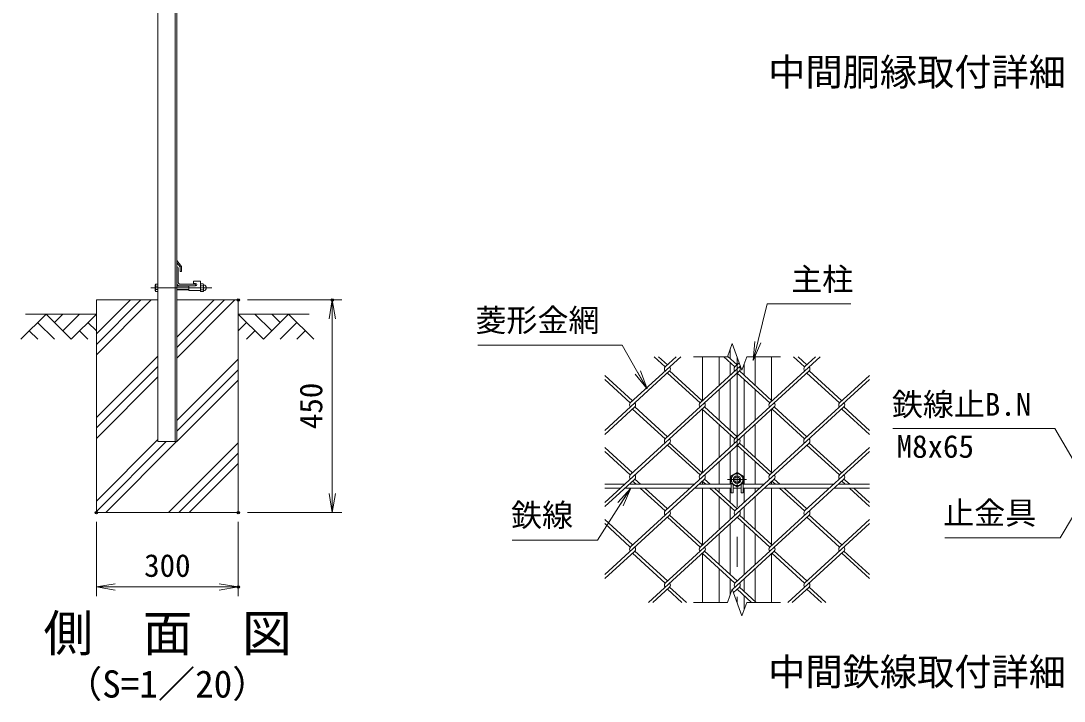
# Model space of a CAD drawing. Units: millimetres at full size. Extents: x -4200 to 4200, y -2970 to 2970.
# Drawn here: x -99 to 2107, y -1055 to 384 of the extents above; entities that cross this region are included whole.
import ezdxf
from ezdxf.enums import TextEntityAlignment as Align

# ---------------------------------------------------------------- set-up
doc = ezdxf.new("R2010")
doc.units = ezdxf.units.MM
doc.header["$LTSCALE"] = 10
doc.header["$PDMODE"] = 32
doc.header["$PDSIZE"] = 5
doc.linetypes.add('USER1', pattern=[50.8, 31.75, -6.35, 6.35, -6.35])
for name, color, linetype, lineweight in [('0-0_D-STR1', 1, 'Continuous', 18), ('0-1_D-BMK', 2, 'USER1', 13), ('0-2_D-STR-DIM', 7, 'Continuous', 13), ('0-3_D-STR3', 3, 'Continuous', 13), ('0-4_D-BGD', 7, 'Continuous', 18), ('0-5_D-STR4', 7, 'Continuous', 18), ('0-6_D-DCR-HCH', 7, 'Continuous', 13), ('0-7_D-STR-TXT', 7, 'Continuous', 13), ('0-8_0', 7, 'Continuous', 18), ('0-B_D-STR2', 7, 'Continuous', 13)]:
    doc.layers.add(name, color=color, linetype=linetype, lineweight=lineweight)
doc.layers.add('0-9_Defpoints', color=7, linetype='Continuous')
doc.layers.add('0-A_D-TTL-TXT', color=7, linetype='Continuous')
doc.styles.add('ＭＳ ゴシック', font='')
doc.styles.get('ＭＳ ゴシック').set_extended_font_data('MS Gothic')

# ---------------------------------------------------------------- blocks, each defined once
blk = doc.blocks.new('_Open')
at = {"layer": '0-8_0'}
blk.add_line((-10, 1.667), (0, 0), dxfattribs=at)
blk.add_lwpolyline([(-10, -1.667), (0, 0), (-10, 0)], dxfattribs=at)

msp = doc.modelspace()

# ---------------------------------------------------------------- linework, layer by layer
at = {"layer": '0-0_D-STR1'}
for p, q in [((190.32, -506.02), (190.32, 1643.26)), ((226.82, -506.02), (226.82, 1653.04)), ((230.32, -506.02), (230.32, 1653.98)), ((240.32, -135.29), (230.32, -122.79)), ((231.32, -136.02), (230.32, -136.02)), ((230.32, -171.02), (230.32, -136.02)), ((233.32, -168.52), (233.32, -138.02)), ((237.32, -146.29), (237.32, -136.41)), ((237.32, -146.29), (240.32, -146.29)), ((240.32, -146.29), (240.32, -135.29)), ((270.32, -176.02), (235.32, -176.02)), ((268.32, -173.02), (237.82, -173.02)), ((270.32, -175.02), (270.32, -176.02)), ((1342.47, -419.03), (1342.47, -326.38)), ((1377.47, -386.96), (1377.47, -326.38)), ((1400.47, -311.21), (1400.47, -329.72)), ((1453.47, -386.96), (1453.47, -326.38)), ((1488.47, -419.03), (1488.47, -326.38)), ((1400.47, -338.4), (1400.47, -365.89)), ((1430.47, -341.55), (1430.47, -365.89)), ((1400.47, -374.57), (1400.47, -482.2)), ((1430.47, -374.57), (1430.47, -482.2)), ((1377.47, -461.12), (1377.47, -395.64)), ((1453.47, -461.12), (1453.47, -395.64)), ((1342.47, -571.51), (1342.47, -437.73)), ((1488.47, -571.51), (1488.47, -437.73)), ((1377.47, -539.44), (1377.47, -469.8)), ((1453.47, -539.44), (1453.47, -469.8)), ((230.32, -506.02), (190.32, -506.02)), ((1400.47, -490.88), (1400.47, -518.37)), ((1430.47, -490.88), (1430.47, -518.37)), ((1400.47, -527.05), (1400.47, -596.38)), ((1430.47, -527.05), (1430.47, -596.38)), ((1377.47, -596.38), (1377.47, -548.12)), ((1453.47, -596.38), (1453.47, -548.12)), ((1342.47, -596.38), (1342.47, -590.21)), ((1488.47, -596.38), (1488.47, -590.21)), ((1342.47, -723.99), (1342.47, -604.38)), ((1377.47, -613.6), (1377.47, -604.38)), ((1400.47, -604.38), (1400.47, -634.67)), ((1430.47, -604.38), (1430.47, -634.67)), ((1453.47, -613.6), (1453.47, -604.38)), ((1488.47, -723.99), (1488.47, -604.38)), ((1377.47, -691.92), (1377.47, -622.28)), ((1453.47, -691.92), (1453.47, -622.28)), ((1400.47, -643.36), (1400.47, -670.84)), ((1430.47, -643.36), (1430.47, -670.84)), ((1400.47, -679.53), (1400.47, -787.15)), ((1430.47, -679.53), (1430.47, -787.15)), ((1377.47, -766.08), (1377.47, -700.6)), ((1453.47, -766.08), (1453.47, -700.6)), ((1342.47, -846.38), (1342.47, -742.69)), ((1488.47, -846.38), (1488.47, -742.69)), ((1377.47, -846.38), (1377.47, -774.76)), ((1453.47, -844.4), (1453.47, -774.76)), ((1400.47, -795.83), (1400.47, -831.21)), ((1430.47, -795.83), (1430.47, -823.32)), ((1430.47, -832), (1430.47, -861.55))]:
    msp.add_line(p, q, dxfattribs=at)
msp.add_lwpolyline([(237.32, -136.41), (230.32, -127.36), (230.32, -122.79)], dxfattribs=at)
for centre, radius, start, end in [((231.32, -138.02), 2, 0, 90), ((235.32, -171.02), 5, 180, 270), ((237.82, -168.52), 4.5, 180, 270), ((268.32, -175.02), 2, 0, 90)]:
    msp.add_arc(centre, radius, start, end, dxfattribs=at)
at = {"layer": '0-1_D-BMK'}
for p, q in [((304.55, -180.52), (175.32, -180.52)), ((1415.47, -326.38), (1415.47, -846.38)), ((1435.47, -586.38), (1395.47, -586.38))]:
    msp.add_line(p, q, dxfattribs=at)
at = {"layer": '0-2_D-STR-DIM'}
for p, q in [((380.32, -206.02), (579.33, -206.02)), ((559.33, -656.02), (559.33, -206.02)), ((1394.95, -326.38), (1323.47, -326.38)), ((1507.47, -326.38), (1435.99, -326.38)), ((380.32, -656.02), (579.33, -656.02)), ((60.32, -676.02), (60.32, -833.34)), ((360.32, -676.02), (360.32, -833.34)), ((60.32, -813.34), (360.32, -813.34)), ((1394.95, -846.38), (1323.47, -846.38)), ((1507.47, -846.38), (1435.99, -846.38))]:
    msp.add_line(p, q, dxfattribs=at)
for points in [[(1394.95, -326.38), (1405.21, -298.19), (1425.73, -354.57), (1435.99, -326.38)], [(1394.95, -846.38), (1405.21, -818.19), (1425.73, -874.57), (1435.99, -846.38)]]:
    msp.add_lwpolyline(points, dxfattribs=at)
at = {"layer": '0-3_D-STR3'}
for p, q in [((185.02, -174.22), (185.72, -173.01)), ((185.02, -186.82), (185.02, -174.22)), ((190.32, -173.01), (185.72, -173.01)), ((190.32, -188.03), (190.32, -173.01)), ((270.32, -176.02), (255.57, -176.02)), ((255.57, -186.52), (255.57, -176.02)), ((280.57, -166.52), (265.57, -166.52)), ((265.57, -171.52), (265.57, -166.52)), ((270.32, -171.52), (265.57, -171.52)), ((280.57, -186.52), (280.57, -166.52)), ((280.57, -186.75), (280.57, -174.41)), ((280.57, -186.75), (280.57, -174.41)), ((281.57, -172.42), (286.07, -172.42)), ((286.07, -176.47), (281.57, -176.47)), ((287.07, -186.75), (287.07, -174.41)), ((287.07, -186.75), (287.07, -174.41)), ((185.02, -186.82), (185.72, -188.03)), ((190.32, -176.77), (185.72, -176.77)), ((190.32, -184.27), (185.72, -184.27)), ((190.32, -188.03), (185.72, -188.03)), ((230.32, -176.52), (255.57, -176.52)), ((230.32, -177.27), (255.57, -177.27)), ((230.32, -183.77), (255.57, -183.77)), ((230.32, -184.52), (255.57, -184.52)), ((280.57, -186.52), (255.57, -186.52)), ((286.07, -184.57), (281.57, -184.57)), ((281.57, -188.62), (286.07, -188.62)), ((1415.47, -571.37), (1402.47, -578.87)), ((1428.47, -578.87), (1415.47, -571.37)), ((1402.47, -578.87), (1402.47, -593.88)), ((1402.47, -593.88), (1415.47, -601.39)), ((1402.97, -594.17), (1402.97, -614.38)), ((1415.47, -601.39), (1428.47, -593.88)), ((1427.97, -594.17), (1427.97, -614.38)), ((1428.47, -593.88), (1428.47, -578.87)), ((1177.35, -596.38), (1135.47, -596.38)), ((1168.62, -604.38), (1135.47, -604.38)), ((1316.08, -604.38), (1178.1, -604.38)), ((1324.81, -596.38), (1186.83, -596.38)), ((1402.97, -604.38), (1325.55, -604.38)), ((1402.97, -596.38), (1334.28, -596.38)), ((1402.97, -614.38), (1406.97, -614.38)), ((1406.97, -596.48), (1406.97, -614.38)), ((1423.97, -604.38), (1406.97, -604.38)), ((1423.97, -596.48), (1423.97, -614.38)), ((1423.97, -614.38), (1427.97, -614.38)), ((1472.27, -596.38), (1427.97, -596.38)), ((1463.53, -604.38), (1427.97, -604.38)), ((1610.99, -604.38), (1473.01, -604.38)), ((1619.72, -596.38), (1481.74, -596.38)), ((1695.47, -604.38), (1620.46, -604.38)), ((1695.47, -596.38), (1629.19, -596.38))]:
    msp.add_line(p, q, dxfattribs=at)
for radius in [12.5, 8, 5.6]:
    msp.add_circle((1415.47, -586.38), radius, dxfattribs=at)
for centre, radius, start, end in [((188.46, -174.89), 3.32, 145.61585, 214.38415), ((270.32, -173.77), 2.25, 270, 90), ((283.12, -174.45), 2.55, 127.42505, 232.57495), ((289.27, -180.52), 8.7, 152.26063, 207.73937), ((284.52, -174.45), 2.55, 307.42505, 52.57495), ((278.37, -180.52), 8.7, 332.26063, 27.73937), ((287.44, -173.58), 0.5, 196.57981, 262.83194), ((286.57, -180.52), 6.5, 277.16806, 82.83194), ((197.56, -180.52), 12.42, 162.4121, 197.5879), ((188.46, -186.15), 3.32, 145.61585, 214.38415), ((283.11, -186.6), 2.54, 127.21089, 232.78911), ((284.53, -186.6), 2.54, 307.21089, 52.78911), ((287.44, -187.47), 0.5, 97.16806, 170.16084)]:
    msp.add_arc(centre, radius, start, end, dxfattribs=at)
at = {"layer": '0-4_D-BGD'}
for p, q in [((-89.68, -236.02), (60.32, -236.02)), ((510.32, -236.02), (360.32, -236.02))]:
    msp.add_line(p, q, dxfattribs=at)
at = {"layer": '0-5_D-STR4'}
for p, q in [((60.32, -206.02), (60.32, -656.02)), ((190.32, -206.02), (60.32, -206.02)), ((360.32, -206.02), (230.32, -206.02)), ((360.32, -206.02), (360.32, -656.02)), ((360.32, -656.02), (60.32, -656.02))]:
    msp.add_line(p, q, dxfattribs=at)
at = {"layer": '0-6_D-DCR-HCH'}
for p, q in [((60.32, -322.29), (176.59, -206.02)), ((60.32, -300.2), (154.5, -206.02)), ((60.32, -278.1), (132.4, -206.02)), ((230.32, -329.07), (353.37, -206.02)), ((230.32, -306.97), (331.27, -206.02)), ((230.32, -284.88), (309.18, -206.02)), ((-46.1, -236.02), (-99.32, -289.23)), ((-46.1, -236.02), (7.11, -289.23)), ((-28.37, -253.76), (-10.63, -236.02)), ((-10.63, -271.5), (24.85, -236.02)), ((7.11, -289.23), (60.32, -236.02)), ((413.53, -289.23), (360.32, -236.02)), ((431.27, -271.5), (395.8, -236.02)), ((466.74, -236.02), (413.53, -289.23)), ((449.1, -253.85), (431.27, -236.02)), ((466.74, -236.02), (519.96, -289.23)), ((-63.84, -253.76), (-28.2, -289.23)), ((42.58, -253.76), (60.32, -271.41)), ((378.06, -253.76), (360.32, -271.41)), ((484.48, -253.76), (448.84, -289.23)), ((-81.58, -271.5), (-63.76, -289.23)), ((24.85, -271.5), (42.66, -289.23)), ((395.8, -271.5), (377.98, -289.23)), ((502.22, -271.5), (484.4, -289.23)), ((60.32, -454.88), (190.32, -324.88)), ((60.32, -476.97), (190.32, -346.97)), ((230.32, -461.65), (360.32, -331.65)), ((60.32, -499.07), (190.32, -369.07)), ((230.32, -483.75), (360.32, -353.75)), ((230.32, -505.85), (360.32, -375.85)), ((60.32, -631.65), (190.32, -501.65)), ((60.32, -653.75), (208.05, -506.02)), ((80.15, -656.02), (230.15, -506.02)), ((212.73, -656.02), (360.32, -508.43)), ((234.83, -656.02), (360.32, -530.53)), ((256.92, -656.02), (360.32, -552.62))]:
    msp.add_line(p, q, dxfattribs=at)
at = {"layer": '0-7_D-STR-TXT'}
for points in [[(1656.18, -214.5), (1478.86, -214.5), (1450.06, -332.54)], [(866.93, -301.77), (1172.42, -301.77), (1224.1, -392.71)], [(1744.93, -478.45), (2087.74, -478.45), (2143.35, -573.35)], [(939.65, -714.35), (1120.53, -714.35), (1189.43, -606.06)], [(1854.64, -709.69), (2098.45, -709.69), (2157.33, -611.49)]]:
    msp.add_lwpolyline(points, dxfattribs=at)
at = {"layer": '0-9_Defpoints'}
for p in [(360.32, -206.02), (559.33, -206.02), (60.32, -656.02), (360.32, -656.02), (360.32, -813.34)]:
    msp.add_point(p, dxfattribs=at)
at = {"layer": '0-B_D-STR2'}
for p, q in [((1296.13, -326.38), (1189.55, -424.04)), ((1263.28, -347.8), (1239.9, -326.38)), ((1268.02, -343.46), (1249.37, -326.38)), ((1286.9, -326.38), (1263.4, -347.91)), ((1410.73, -347.8), (1387.35, -326.38)), ((1415.47, -343.46), (1395.42, -325.09)), ((1591.04, -326.38), (1484.46, -424.04)), ((1558.19, -347.8), (1534.81, -326.38)), ((1562.93, -343.46), (1544.28, -326.38)), ((1581.57, -326.38), (1558.19, -347.8)), ((1422.5, -345.7), (1337.01, -424.04)), ((1420.13, -339.19), (1410.73, -347.8)), ((1272.75, -356.48), (1135.47, -482.28)), ((1194.29, -419.7), (1135.47, -365.8)), ((1189.55, -424.04), (1135.47, -374.49)), ((1420.21, -356.48), (1263.28, -500.28)), ((1337.01, -424.04), (1268.02, -360.82)), ((1341.74, -419.7), (1272.75, -356.48)), ((1567.66, -356.48), (1410.73, -500.28)), ((1484.46, -424.04), (1415.47, -360.82)), ((1489.2, -419.7), (1420.21, -356.48)), ((1695.47, -374.49), (1558.19, -500.28)), ((1631.92, -424.04), (1562.93, -360.82)), ((1636.65, -419.7), (1567.66, -356.48)), ((1695.47, -365.8), (1631.92, -424.04)), ((1199.02, -432.72), (1135.47, -490.96)), ((1346.48, -432.72), (1189.55, -576.52)), ((1263.28, -500.28), (1194.29, -437.06)), ((1268.02, -495.94), (1199.02, -432.72)), ((1493.94, -432.72), (1337.01, -576.52)), ((1410.73, -500.28), (1341.74, -437.06)), ((1415.47, -495.94), (1346.48, -432.72)), ((1641.39, -432.72), (1484.46, -576.52)), ((1558.19, -500.28), (1489.61, -437.44)), ((1562.93, -495.94), (1493.94, -432.72)), ((1695.47, -490.96), (1636.65, -437.06)), ((1695.47, -482.28), (1641.39, -432.72)), ((1272.75, -508.96), (1135.47, -634.76)), ((1194.29, -572.18), (1135.47, -518.28)), ((1189.55, -576.52), (1135.47, -526.96)), ((1420.21, -508.96), (1263.28, -652.76)), ((1337.01, -576.52), (1268.02, -513.3)), ((1341.74, -572.18), (1272.75, -508.96)), ((1567.66, -508.96), (1410.73, -652.76)), ((1484.46, -576.52), (1415.47, -513.3)), ((1489.2, -572.18), (1420.21, -508.96)), ((1695.47, -526.96), (1558.19, -652.76)), ((1631.92, -576.52), (1562.93, -513.3)), ((1636.65, -572.18), (1567.66, -508.96)), ((1695.47, -518.28), (1631.92, -576.52)), ((1199.02, -585.2), (1135.47, -643.44)), ((1346.48, -585.2), (1189.55, -729)), ((1201.75, -596.38), (1194.29, -589.54)), ((1211.22, -596.38), (1199.02, -585.2)), ((1493.94, -585.2), (1337.01, -729)), ((1349.2, -596.38), (1341.74, -589.54)), ((1358.68, -596.38), (1346.48, -585.2)), ((1641.39, -585.2), (1484.46, -729)), ((1496.66, -596.38), (1489.2, -589.54)), ((1506.13, -596.38), (1493.94, -585.2)), ((1644.11, -596.38), (1636.65, -589.54)), ((1653.59, -596.38), (1641.39, -585.2)), ((1263.28, -652.76), (1210.48, -604.38)), ((1268.02, -648.42), (1219.95, -604.38)), ((1410.73, -652.76), (1357.93, -604.38)), ((1415.47, -648.42), (1367.41, -604.38)), ((1558.19, -652.76), (1505.39, -604.38)), ((1562.93, -648.42), (1514.86, -604.38)), ((1695.47, -643.44), (1652.84, -604.38)), ((1695.47, -634.76), (1662.32, -604.38)), ((1272.75, -661.44), (1135.47, -787.24)), ((1420.21, -661.44), (1263.28, -805.24)), ((1341.74, -724.66), (1272.75, -661.44)), ((1567.66, -661.44), (1410.73, -805.24)), ((1489.2, -724.66), (1420.21, -661.44)), ((1636.65, -724.66), (1567.66, -661.44)), ((1194.29, -724.66), (1135.47, -670.76)), ((1189.55, -729), (1135.47, -679.44)), ((1337.01, -729), (1268.02, -665.78)), ((1484.46, -729), (1415.47, -665.78)), ((1695.47, -679.44), (1558.19, -805.24)), ((1631.92, -729), (1562.93, -665.78)), ((1695.47, -670.76), (1631.92, -729)), ((1199.02, -737.68), (1135.47, -795.92)), ((1263.28, -805.24), (1194.29, -742.02)), ((1268.02, -800.9), (1199.02, -737.68)), ((1346.48, -737.68), (1227.86, -846.38)), ((1410.73, -805.24), (1341.74, -742.02)), ((1415.47, -800.9), (1346.48, -737.68)), ((1493.94, -737.68), (1405.43, -818.78)), ((1558.19, -805.24), (1489.2, -742.02)), ((1562.93, -800.9), (1493.94, -737.68)), ((1641.39, -737.68), (1522.77, -846.38)), ((1695.47, -795.92), (1636.65, -742.02)), ((1695.47, -787.24), (1641.39, -737.68)), ((1272.75, -813.92), (1237.33, -846.38)), ((1308.17, -846.38), (1272.75, -813.92)), ((1420.21, -813.92), (1407.8, -825.29)), ((1455.63, -846.38), (1420.21, -813.92)), ((1567.66, -813.92), (1532.24, -846.38)), ((1603.08, -846.38), (1567.66, -813.92)), ((1298.7, -846.38), (1268.02, -818.26)), ((1446.16, -846.38), (1415.47, -818.26)), ((1593.61, -846.38), (1562.93, -818.26))]:
    msp.add_line(p, q, dxfattribs=at)
for centre, start, end in [((1268.12, -352.26), 137.5, 222.5), ((1268.12, -352.26), 317.5, 42.5), ((1415.58, -352.26), 137.5, 222.5), ((1415.58, -352.26), 317.5, 42.5), ((1563.03, -352.26), 137.5, 222.5), ((1563.03, -352.26), 317.5, 42.5), ((1194.29, -428.38), 137.5, 222.5), ((1194.29, -428.38), 317.5, 42.5), ((1341.74, -428.38), 137.5, 222.5), ((1341.74, -428.38), 317.5, 42.5), ((1489.2, -428.38), 137.5, 222.5), ((1489.2, -428.38), 317.5, 42.5), ((1636.76, -428.5), 137.5, 222.5), ((1636.76, -428.5), 317.5, 42.5), ((1268, -504.63), 137.5, 222.5), ((1268, -504.63), 317.5, 42.5), ((1415.46, -504.63), 137.5, 222.5), ((1415.46, -504.63), 317.5, 42.5), ((1562.91, -504.63), 137.5, 222.5), ((1562.91, -504.63), 317.5, 42.5), ((1194.29, -580.86), 137.5, 222.5), ((1194.29, -580.86), 317.5, 42.5), ((1341.74, -580.86), 137.5, 222.5), ((1341.74, -580.86), 317.5, 42.5), ((1489.2, -580.86), 137.5, 222.5), ((1489.2, -580.86), 317.5, 42.5), ((1636.76, -580.98), 137.5, 222.5), ((1636.76, -580.98), 317.5, 42.5), ((1268, -657.11), 137.5, 222.5), ((1268, -657.11), 317.5, 42.5), ((1415.59, -657.21), 137.5, 222.5), ((1415.59, -657.21), 317.5, 42.5), ((1563.04, -657.21), 137.5, 222.5), ((1563.04, -657.21), 317.5, 42.5), ((1194.41, -733.45), 137.5, 222.5), ((1194.41, -733.45), 317.5, 42.5), ((1341.86, -733.45), 137.5, 222.5), ((1341.86, -733.45), 317.5, 42.5), ((1489.32, -733.45), 137.5, 222.5), ((1489.32, -733.45), 317.5, 42.5), ((1636.88, -733.57), 137.5, 222.5), ((1636.88, -733.57), 317.5, 42.5), ((1268, -809.59), 137.5, 222.5), ((1268, -809.59), 317.5, 42.5), ((1415.59, -809.69), 137.5, 222.5), ((1415.59, -809.69), 317.5, 42.5), ((1563.04, -809.69), 137.5, 222.5), ((1563.04, -809.69), 317.5, 42.5)]:
    msp.add_arc(centre, 6.42, start, end, dxfattribs=at)

# ---------------------------------------------------------------- block references
at = {"layer": '0-2_D-STR-DIM', "xscale": 4, "yscale": 4}
for p, rotation in [((559.33, -206.02), 90), ((559.33, -656.02), 270), ((60.32, -813.34), 180)]:
    msp.add_blockref('_Open', p, dxfattribs=dict(at, rotation=rotation))
msp.add_blockref('_Open', (360.32, -813.34), dxfattribs=at)
at = {"layer": '0-7_D-STR-TXT', "xscale": 4, "yscale": 4}
for p, rotation in [((1449.59, -334.48), 256.28935), ((1225.09, -394.45), 299.61327), ((1190.5, -604.38), 57.53248)]:
    msp.add_blockref('_Open', p, dxfattribs=dict(at, rotation=rotation))

# ---------------------------------------------------------------- texts
at = {"layer": '0-2_D-STR-DIM', "style": 'ＭＳ ゴシック'}
msp.add_text('450', height=48.09, rotation=90, dxfattribs=at).set_placement((552.59, -479.52), align=Align.BOTTOM_LEFT)
msp.add_text('300', height=48.09, dxfattribs=at).set_placement((161.43, -806.59), align=Align.BOTTOM_LEFT)
at = {"layer": '0-7_D-STR-TXT', "style": 'ＭＳ ゴシック'}
for s, p in [('主柱', (1529.79, -200.77)), ('菱形金網', (862.1, -287.53)), ('鉄線止B.N', (1742.65, -465.61)), ('M8x65', (1752.84, -554.65)), ('鉄線', (937.37, -699.99)), ('止金具', (1851.34, -695.45))]:
    msp.add_text(s, height=48.09, dxfattribs=at).set_placement(p, align=Align.BOTTOM_LEFT)
at = {"layer": '0-A_D-TTL-TXT', "style": 'ＭＳ ゴシック'}
for s, height, p in [('中間胴縁取付詳細', 57.7, (1481.25, 230.06)), ('側\u3000面\u3000図', 76.98, (-51.44, -972.96)), ('中間鉄線取付詳細', 57.7, (1481.25, -1039.29)), ('（S=1／20）', 57.7, (-5.95, -1064.94))]:
    msp.add_text(s, height=height, dxfattribs=at).set_placement(p, align=Align.BOTTOM_LEFT)

doc.saveas('drawing.dxf')
